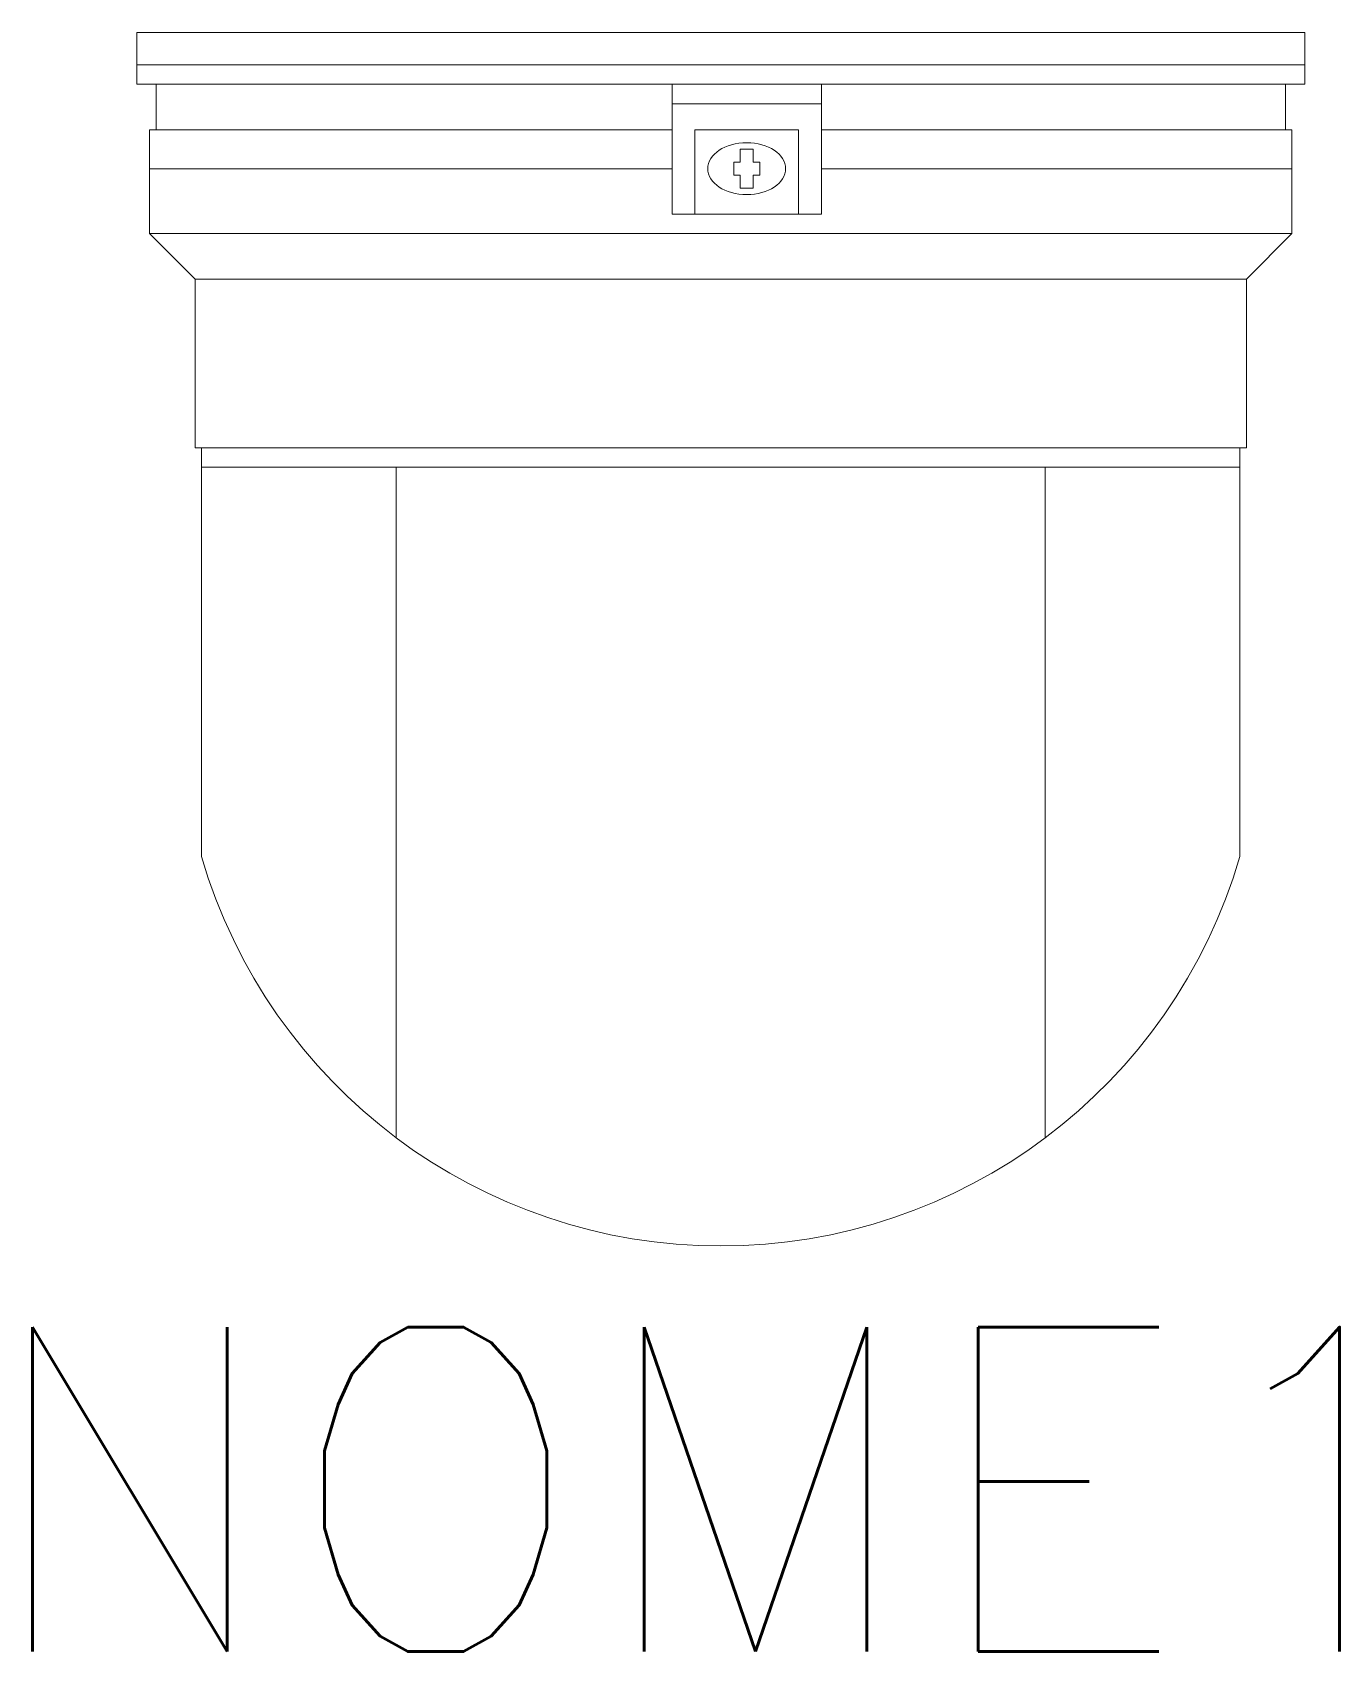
# Model space of a CAD drawing. Header units: millimetres. Extents: x -0.64 to 7.41, y -9.98 to 0.
import ezdxf
from ezdxf.enums import TextEntityAlignment as Align

# ---------------------------------------------------------------- set-up
doc = ezdxf.new("R2010")
doc.units = ezdxf.units.MM
doc.styles.add('ROMANS', font='romans', dxfattribs={"height": 2})

msp = doc.modelspace()

# ---------------------------------------------------------------- linework, layer by layer
at = {"color": 0, "lineweight": 0}
for p, q in [((0, -0.2), (0, 0)), ((0, 0), (7.2, 0)), ((7.2, 0), (7.2, -0.2)), ((0, -0.2), (0, -0.32)), ((0, -0.2), (7.2, -0.2)), ((7.2, -0.2), (0, -0.2)), ((7.2, -0.2), (7.2, -0.32)), ((0, -0.32), (7.2, -0.32)), ((0.12, -0.32), (0.12, -0.6)), ((0.12, -0.32), (3.3, -0.32)), ((3.3, -0.32), (3.3, -1.12)), ((4.22, -0.32), (4.22, -1.12)), ((7.08, -0.32), (7.08, -0.6)), ((3.3, -0.44), (4.22, -0.44)), ((0.08, -1.24), (0.08, -0.6)), ((0.08, -0.6), (3.3, -0.6)), ((3.44, -0.6), (4.08, -0.6)), ((3.44, -0.6), (3.44, -1.12)), ((4.08, -0.6), (4.08, -1.12)), ((4.22, -0.6), (7.12, -0.6)), ((7.12, -1.24), (7.12, -0.6)), ((0.08, -0.84), (3.3, -0.84)), ((4.22, -0.84), (7.12, -0.84)), ((3.3, -1.12), (4.22, -1.12)), ((0.08, -1.24), (0.36, -1.52)), ((0.08, -1.24), (7.12, -1.24)), ((7.12, -1.24), (6.84, -1.52)), ((0.36, -1.52), (0.36, -2.56)), ((0.36, -1.52), (6.84, -1.52)), ((6.84, -1.52), (6.84, -2.56)), ((0.36, -2.56), (6.84, -2.56)), ((0.4, -2.56), (0.4, -2.68)), ((6.8, -2.56), (6.8, -2.68)), ((0.4, -2.68), (6.8, -2.68)), ((0.4, -2.68), (0.4, -5.08)), ((1.6, -2.68), (1.6, -6.8133)), ((5.6, -2.68), (5.6, -6.8133)), ((6.8, -2.68), (6.8, -5.08))]:
    msp.add_line(p, q, dxfattribs=at)
msp.add_lwpolyline([(3.72, -0.88), (3.72, -0.96), (3.8, -0.96), (3.8, -0.88), (3.84, -0.88), (3.84, -0.8), (3.8, -0.8), (3.8, -0.72), (3.72, -0.72), (3.72, -0.8), (3.68, -0.8), (3.68, -0.88)], close=True, dxfattribs=at)
msp.add_arc((3.6, -4.1467), 3.3333, 196.2602, 343.7398, dxfattribs=at)
at = {"color": 0, "lineweight": 0, "extrusion": (0, 0, -1)}
msp.add_ellipse((3.76, -0.84), major_axis=(-0.24, 0), ratio=0.666667, start_param=3.141593, end_param=9.424778, dxfattribs=at)

# ---------------------------------------------------------------- texts
at = {"color": 7, "style": 'ROMANS'}
msp.add_attdef('NOME1', text='', height=2, dxfattribs=at).set_placement((3.6, -8.98), align=Align.MIDDLE_CENTER)

doc.saveas('drawing.dxf')
